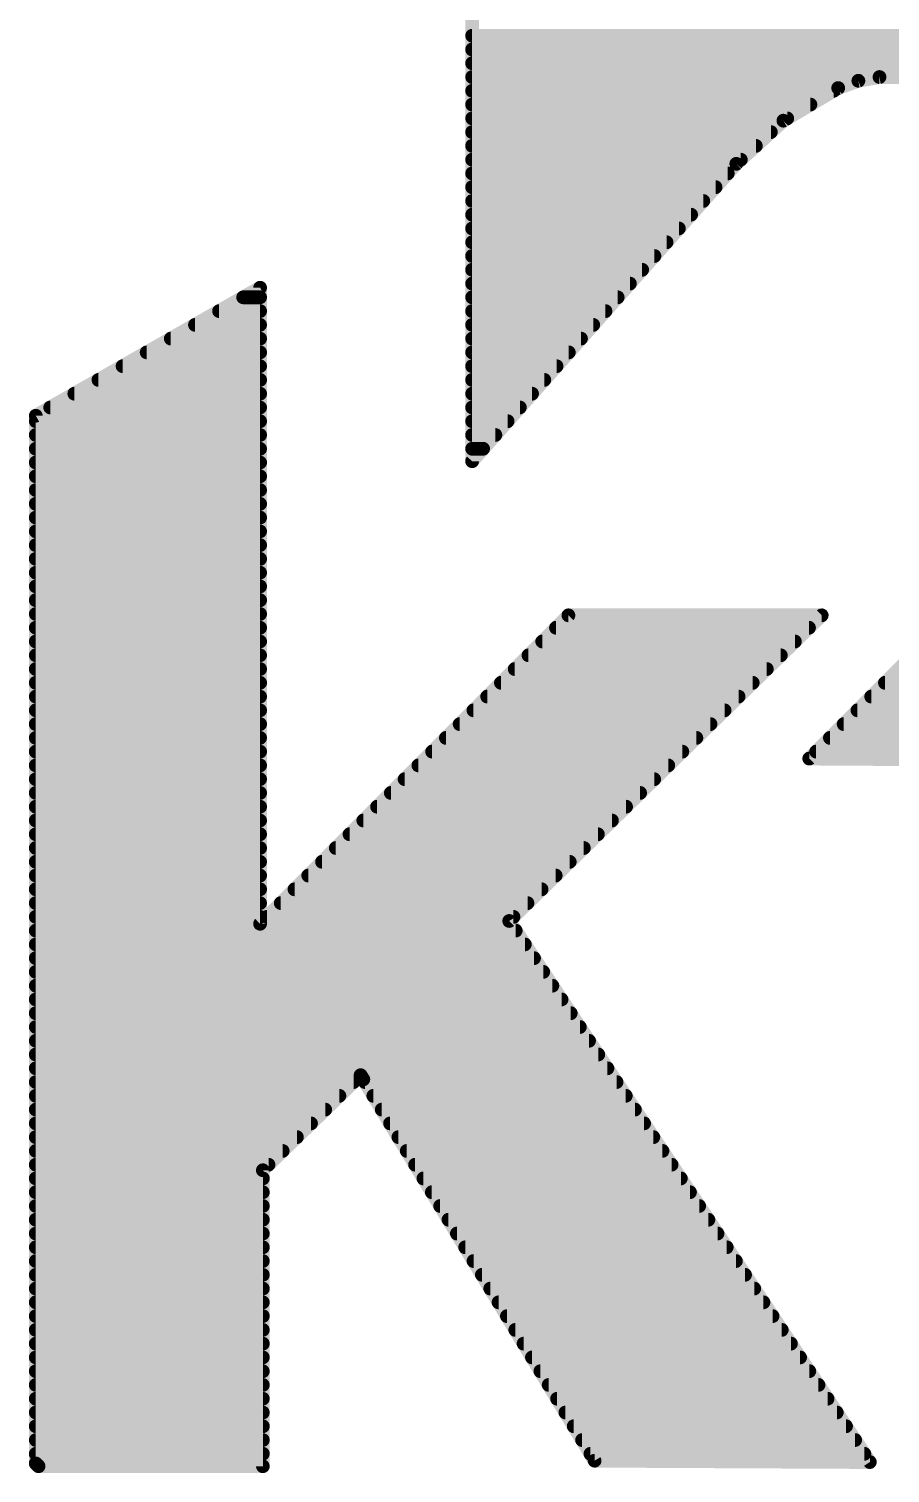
# Model space of a CAD drawing. Extents: x -2.8 to 25.5, y -2.5 to 56.
# Drawn here: x 12.898 to 14.488, y 50.714 to 53.378 of the extents above; entities that cross this region are included whole.
import ezdxf

# ---------------------------------------------------------------- set-up
doc = ezdxf.new("R2010")
doc.units = 0
doc.layers.add('21', color=41, linetype='CONTINUOUS')
doc.layers.add('23', color=53, linetype='CONTINUOUS')

msp = doc.modelspace()

# ---------------------------------------------------------------- linework, layer by layer
at = {"layer": '21', "const_width": 0.0254}
for points in [[(13.7161, 54.0969), (13.7161, 52.5805)], [(13.7161, 53.3654), (15.02, 53.3654)], [(13.7161, 53.34), (14.9679, 53.34)], [(13.7161, 53.3146), (14.8794, 53.3146)], [(13.7161, 53.2892), (14.6965, 53.2892)], [(14.3917, 53.2689), (14.4289, 53.2824)], [(14.4289, 53.2824), (14.4679, 53.2892)], [(14.4679, 53.2892), (14.6965, 53.2892)], [(13.7161, 53.2638), (14.3831, 53.2638)], [(14.2905, 53.2087), (14.3917, 53.2689)], [(13.7161, 53.2384), (14.3404, 53.2384)], [(13.7161, 53.213), (14.2977, 53.213)], [(14.2037, 53.1292), (14.2905, 53.2087)], [(13.7161, 53.1876), (14.2674, 53.1876)], [(13.7161, 53.1622), (14.2397, 53.1622)], [(13.7161, 53.1368), (14.212, 53.1368)], [(13.7161, 52.5805), (14.2037, 53.1292)], [(13.7161, 53.1114), (14.1879, 53.1114)], [(13.7161, 53.086), (14.1653, 53.086)], [(13.7161, 53.0606), (14.1427, 53.0606)], [(13.7161, 53.0352), (14.1202, 53.0352)], [(13.7161, 53.0098), (14.0976, 53.0098)], [(13.7161, 52.9844), (14.075, 52.9844)], [(13.7161, 52.959), (14.0525, 52.959)], [(13.7161, 52.9336), (14.0299, 52.9336)], [(13.7161, 52.9082), (14.0073, 52.9082)], [(12.9108, 52.6644), (13.3248, 52.9006)], [(13.2936, 52.8828), (13.3248, 52.8828)], [(13.3248, 52.9006), (13.3248, 51.7271)], [(13.7161, 52.8828), (13.9847, 52.8828)], [(13.2491, 52.8574), (13.3248, 52.8574)], [(13.7161, 52.8574), (13.9622, 52.8574)], [(13.2046, 52.832), (13.3248, 52.832)], [(13.7161, 52.832), (13.9396, 52.832)], [(13.16, 52.8066), (13.3248, 52.8066)], [(13.7161, 52.8066), (13.917, 52.8066)], [(13.1155, 52.7812), (13.3248, 52.7812)], [(13.7161, 52.7812), (13.8945, 52.7812)], [(13.071, 52.7558), (13.3248, 52.7558)], [(13.7161, 52.7558), (13.8719, 52.7558)], [(13.0265, 52.7304), (13.3248, 52.7304)], [(13.7161, 52.7304), (13.8493, 52.7304)], [(12.982, 52.705), (13.3248, 52.705)], [(13.7161, 52.705), (13.8267, 52.705)], [(12.9108, 50.7314), (12.9108, 52.6644)], [(12.9374, 52.6796), (13.3248, 52.6796)], [(13.7161, 52.6796), (13.8042, 52.6796)], [(12.9108, 52.6542), (13.3248, 52.6542)], [(13.7161, 52.6542), (13.7816, 52.6542)], [(12.9108, 52.6288), (13.3248, 52.6288)], [(13.7161, 52.6288), (13.759, 52.6288)], [(12.9108, 52.6034), (13.3248, 52.6034)], [(13.7161, 52.6034), (13.7364, 52.6034)], [(12.9108, 52.578), (13.3248, 52.578)], [(12.9108, 52.5526), (13.3248, 52.5526)], [(12.9108, 52.5272), (13.3248, 52.5272)], [(12.9108, 52.5018), (13.3248, 52.5018)], [(12.9108, 52.4764), (13.3248, 52.4764)], [(12.9108, 52.451), (13.3248, 52.451)], [(12.9108, 52.4256), (13.3248, 52.4256)], [(12.9108, 52.4002), (13.3248, 52.4002)], [(12.9108, 52.3748), (13.3248, 52.3748)], [(12.9108, 52.3494), (13.3248, 52.3494)], [(12.9108, 52.324), (13.3248, 52.324)], [(12.9108, 52.2986), (13.3248, 52.2986)], [(13.3248, 51.7271), (13.8938, 52.2961)], [(14.3612, 52.2961), (13.7846, 51.7322)], [(13.8938, 52.2961), (14.3612, 52.2961)], [(14.3383, 52.0319), (14.605, 52.2986)], [(12.9108, 52.2732), (13.3248, 52.2732)], [(13.8709, 52.2732), (14.3378, 52.2732)], [(12.9108, 52.2478), (13.3248, 52.2478)], [(13.8455, 52.2478), (14.3118, 52.2478)], [(12.9108, 52.2224), (13.3248, 52.2224)], [(13.8201, 52.2224), (14.2858, 52.2224)], [(12.9108, 52.197), (13.3248, 52.197)], [(13.7947, 52.197), (14.2599, 52.197)], [(12.9108, 52.1716), (13.3248, 52.1716)], [(13.7693, 52.1716), (14.2339, 52.1716)], [(14.478, 52.1716), (15.4534, 52.1716)], [(12.9108, 52.1462), (13.3248, 52.1462)], [(13.7439, 52.1462), (14.2079, 52.1462)], [(14.4526, 52.1462), (15.4534, 52.1462)], [(12.9108, 52.1208), (13.3248, 52.1208)], [(13.7185, 52.1208), (14.182, 52.1208)], [(14.4272, 52.1208), (15.4534, 52.1208)], [(12.9108, 52.0954), (13.3248, 52.0954)], [(13.6931, 52.0954), (14.156, 52.0954)], [(14.4018, 52.0954), (15.4534, 52.0954)], [(12.9108, 52.07), (13.3248, 52.07)], [(13.6677, 52.07), (14.13, 52.07)], [(14.3764, 52.07), (15.4534, 52.07)], [(12.9108, 52.0446), (13.3248, 52.0446)], [(13.6423, 52.0446), (14.104, 52.0446)], [(14.7371, 52.0294), (14.3383, 52.0319)], [(14.351, 52.0446), (15.4534, 52.0446)], [(12.9108, 52.0192), (13.3248, 52.0192)], [(13.6169, 52.0192), (14.0781, 52.0192)], [(12.9108, 51.9938), (13.3248, 51.9938)], [(13.5915, 51.9938), (14.0521, 51.9938)], [(12.9108, 51.9684), (13.3248, 51.9684)], [(13.5661, 51.9684), (14.0261, 51.9684)], [(12.9108, 51.943), (13.3248, 51.943)], [(13.5407, 51.943), (14.0002, 51.943)], [(12.9108, 51.9176), (13.3248, 51.9176)], [(12.9108, 51.8922), (13.3248, 51.8922)], [(13.4899, 51.8922), (13.9482, 51.8922)], [(13.5153, 51.9176), (13.9742, 51.9176)], [(12.9108, 51.8668), (13.3248, 51.8668)], [(13.4645, 51.8668), (13.9222, 51.8668)], [(12.9108, 51.8414), (13.3248, 51.8414)], [(13.4391, 51.8414), (13.8963, 51.8414)], [(12.9108, 51.816), (13.3248, 51.816)], [(13.4137, 51.816), (13.8703, 51.816)], [(12.9108, 51.7906), (13.3248, 51.7906)], [(13.3883, 51.7906), (13.8443, 51.7906)], [(12.9108, 51.7652), (13.3248, 51.7652)], [(13.3629, 51.7652), (13.8183, 51.7652)], [(12.9108, 51.7398), (13.3248, 51.7398)], [(13.3375, 51.7398), (13.7924, 51.7398)], [(13.7846, 51.7322), (14.4501, 50.734)], [(12.9108, 51.7144), (13.7965, 51.7144)], [(12.9108, 51.689), (13.8134, 51.689)], [(12.9108, 51.6636), (13.8303, 51.6636)], [(12.9108, 51.6382), (13.8473, 51.6382)], [(12.9108, 51.6128), (13.8642, 51.6128)], [(12.9108, 51.5874), (13.8811, 51.5874)], [(12.9108, 51.562), (13.8981, 51.562)], [(12.9108, 51.5366), (13.915, 51.5366)], [(12.9108, 51.5112), (13.9319, 51.5112)], [(12.9108, 51.4858), (13.9489, 51.4858)], [(12.9108, 51.4604), (13.9658, 51.4604)], [(13.5103, 51.4477), (13.3299, 51.2724)], [(13.5153, 51.4401), (13.5103, 51.4477)], [(13.9421, 50.7365), (13.5153, 51.4401)], [(12.9108, 51.435), (13.4972, 51.435)], [(13.5184, 51.435), (13.9827, 51.435)], [(12.9108, 51.4096), (13.4711, 51.4096)], [(13.5338, 51.4096), (13.9997, 51.4096)], [(12.9108, 51.3842), (13.445, 51.3842)], [(12.9108, 51.3588), (13.4188, 51.3588)], [(13.5492, 51.3842), (14.0166, 51.3842)], [(13.5646, 51.3588), (14.0335, 51.3588)], [(12.9108, 51.3334), (13.3927, 51.3334)], [(13.58, 51.3334), (14.0505, 51.3334)], [(12.9108, 51.308), (13.3665, 51.308)], [(13.5954, 51.308), (14.0674, 51.308)], [(12.9108, 51.2826), (13.3404, 51.2826)], [(13.6108, 51.2826), (14.0843, 51.2826)], [(12.9108, 51.2572), (13.3299, 51.2572)], [(13.3299, 51.2724), (13.3299, 50.7263)], [(13.6262, 51.2572), (14.1013, 51.2572)], [(12.9108, 51.2318), (13.3299, 51.2318)], [(13.6417, 51.2318), (14.1182, 51.2318)], [(12.9108, 51.2064), (13.3299, 51.2064)], [(13.6571, 51.2064), (14.1352, 51.2064)], [(12.9108, 51.181), (13.3299, 51.181)], [(13.6725, 51.181), (14.1521, 51.181)], [(12.9108, 51.1556), (13.3299, 51.1556)], [(13.6879, 51.1556), (14.169, 51.1556)], [(12.9108, 51.1302), (13.3299, 51.1302)], [(13.7033, 51.1302), (14.186, 51.1302)], [(12.9108, 51.1048), (13.3299, 51.1048)], [(13.7187, 51.1048), (14.2029, 51.1048)], [(12.9108, 51.0794), (13.3299, 51.0794)], [(13.7341, 51.0794), (14.2198, 51.0794)], [(12.9108, 51.054), (13.3299, 51.054)], [(13.7495, 51.054), (14.2368, 51.054)], [(12.9108, 51.0286), (13.3299, 51.0286)], [(13.7649, 51.0286), (14.2537, 51.0286)], [(12.9108, 51.0032), (13.3299, 51.0032)], [(13.7803, 51.0032), (14.2706, 51.0032)], [(12.9108, 50.9778), (13.3299, 50.9778)], [(13.7957, 50.9778), (14.2876, 50.9778)], [(12.9108, 50.9524), (13.3299, 50.9524)], [(13.8111, 50.9524), (14.3045, 50.9524)], [(12.9108, 50.927), (13.3299, 50.927)], [(13.8265, 50.927), (14.3214, 50.927)], [(12.9108, 50.9016), (13.3299, 50.9016)], [(13.842, 50.9016), (14.3384, 50.9016)], [(12.9108, 50.8762), (13.3299, 50.8762)], [(13.8574, 50.8762), (14.3553, 50.8762)], [(12.9108, 50.8508), (13.3299, 50.8508)], [(13.8728, 50.8508), (14.3722, 50.8508)], [(12.9108, 50.8254), (13.3299, 50.8254)], [(12.9108, 50.8), (13.3299, 50.8)], [(13.8882, 50.8254), (14.3892, 50.8254)], [(13.9036, 50.8), (14.4061, 50.8)], [(12.9108, 50.7746), (13.3299, 50.7746)], [(13.919, 50.7746), (14.423, 50.7746)], [(12.9108, 50.7492), (13.3299, 50.7492)], [(13.9344, 50.7492), (14.44, 50.7492)], [(12.9159, 50.7263), (12.9108, 50.7314)], [(13.3299, 50.7263), (12.9159, 50.7263)], [(14.4501, 50.734), (13.9421, 50.7365)]]:
    msp.add_lwpolyline(points, dxfattribs=at)
at = {"layer": '21', "const_width": 0.0127}
for points in [[(13.7161, 53.3717, 1), (13.7161, 53.3591)], [(13.7161, 53.3464, 1), (13.7161, 53.3337)], [(13.7161, 53.321, 1), (13.7161, 53.3083)], [(13.7161, 53.2955, 1), (13.7161, 53.2829)], [(14.4278, 53.2886, 1), (14.43, 53.2761)], [(14.4311, 53.2764, 1), (14.4268, 53.2883)], [(14.4679, 53.2955, 1), (14.4679, 53.2829)], [(14.469, 53.2829, 1), (14.4668, 53.2955)], [(13.7161, 53.2702, 1), (13.7161, 53.2575)], [(14.3831, 53.2575, 1), (14.3831, 53.2702)], [(14.3895, 53.2749, 1), (14.3939, 53.2629)], [(14.3949, 53.2634, 1), (14.3885, 53.2744)], [(13.7161, 53.2448, 1), (13.7161, 53.2321)], [(14.3404, 53.2321, 1), (14.3404, 53.2448)], [(13.7161, 53.2193, 1), (13.7161, 53.2067)], [(14.2873, 53.2142, 1), (14.2937, 53.2033)], [(14.2948, 53.2041, 1), (14.2862, 53.2134)], [(14.2977, 53.2067, 1), (14.2977, 53.2193)], [(13.7161, 53.194, 1), (13.7161, 53.1813)], [(14.2674, 53.1813, 1), (14.2674, 53.194)], [(13.7161, 53.1686, 1), (13.7161, 53.1559)], [(14.2397, 53.1559, 1), (14.2397, 53.1686)], [(13.7161, 53.1431, 1), (13.7161, 53.1305)], [(14.1994, 53.1339, 1), (14.208, 53.1245)], [(14.2084, 53.125, 1), (14.199, 53.1334)], [(14.212, 53.1305, 1), (14.212, 53.1431)], [(13.7161, 53.1178, 1), (13.7161, 53.1051)], [(14.1879, 53.1051, 1), (14.1879, 53.1178)], [(13.7161, 53.0924, 1), (13.7161, 53.0797)], [(14.1653, 53.0797, 1), (14.1653, 53.0924)], [(13.7161, 53.0669, 1), (13.7161, 53.0543)], [(14.1427, 53.0543, 1), (14.1427, 53.0669)], [(13.7161, 53.0416, 1), (13.7161, 53.0289)], [(14.1202, 53.0289, 1), (14.1202, 53.0416)], [(13.7161, 53.0162, 1), (13.7161, 53.0035)], [(13.7161, 52.9907, 1), (13.7161, 52.9781)], [(14.075, 52.9781, 1), (14.075, 52.9907)], [(14.0976, 53.0035, 1), (14.0976, 53.0162)], [(13.7161, 52.9654, 1), (13.7161, 52.9527)], [(14.0525, 52.9527, 1), (14.0525, 52.9654)], [(13.7161, 52.94, 1), (13.7161, 52.9273)], [(14.0299, 52.9273, 1), (14.0299, 52.94)], [(13.7161, 52.9145, 1), (13.7161, 52.9019)], [(14.0073, 52.9019, 1), (14.0073, 52.9145)], [(13.2936, 52.8892, 1), (13.2936, 52.8765)], [(13.3311, 52.9006, 1), (13.3185, 52.9006)], [(13.3279, 52.8951, 1), (13.3217, 52.9061)], [(13.3248, 52.8765, 1), (13.3248, 52.8892)], [(13.7161, 52.8892, 1), (13.7161, 52.8765)], [(13.9847, 52.8765, 1), (13.9847, 52.8892)], [(13.2491, 52.8638, 1), (13.2491, 52.8511)], [(13.3248, 52.8511, 1), (13.3248, 52.8638)], [(13.7161, 52.8638, 1), (13.7161, 52.8511)], [(13.9622, 52.8511, 1), (13.9622, 52.8638)], [(13.2046, 52.8383, 1), (13.2046, 52.8257)], [(13.3248, 52.8257, 1), (13.3248, 52.8383)], [(13.7161, 52.8383, 1), (13.7161, 52.8257)], [(13.9396, 52.8257, 1), (13.9396, 52.8383)], [(13.16, 52.813, 1), (13.16, 52.8003)], [(13.3248, 52.8003, 1), (13.3248, 52.813)], [(13.7161, 52.813, 1), (13.7161, 52.8003)], [(13.917, 52.8003, 1), (13.917, 52.813)], [(13.1155, 52.7876, 1), (13.1155, 52.7749)], [(13.3248, 52.7749, 1), (13.3248, 52.7876)], [(13.7161, 52.7876, 1), (13.7161, 52.7749)], [(13.8945, 52.7749, 1), (13.8945, 52.7876)], [(13.071, 52.7621, 1), (13.071, 52.7495)], [(13.3248, 52.7495, 1), (13.3248, 52.7621)], [(13.7161, 52.7621, 1), (13.7161, 52.7495)], [(13.8719, 52.7495, 1), (13.8719, 52.7621)], [(13.0265, 52.7368, 1), (13.0265, 52.7241)], [(13.3248, 52.7241, 1), (13.3248, 52.7368)], [(13.7161, 52.7368, 1), (13.7161, 52.7241)], [(13.8493, 52.7241, 1), (13.8493, 52.7368)], [(12.982, 52.7114, 1), (12.982, 52.6987)], [(13.3248, 52.6987, 1), (13.3248, 52.7114)], [(13.7161, 52.7114, 1), (13.7161, 52.6987)], [(13.8267, 52.6987, 1), (13.8267, 52.7114)], [(12.9171, 52.6644, 1), (12.9045, 52.6644)], [(12.9374, 52.6859, 1), (12.9374, 52.6733)], [(13.3248, 52.6733, 1), (13.3248, 52.6859)], [(13.7161, 52.6859, 1), (13.7161, 52.6733)], [(13.8042, 52.6733, 1), (13.8042, 52.6859)], [(12.9077, 52.6699, 1), (12.9139, 52.6589)], [(12.9108, 52.6606, 1), (12.9108, 52.6479)], [(13.3248, 52.6479, 1), (13.3248, 52.6606)], [(13.7161, 52.6606, 1), (13.7161, 52.6479)], [(13.7816, 52.6479, 1), (13.7816, 52.6606)], [(12.9108, 52.6352, 1), (12.9108, 52.6225)], [(13.3248, 52.6225, 1), (13.3248, 52.6352)], [(13.7161, 52.6352, 1), (13.7161, 52.6225)], [(13.759, 52.6225, 1), (13.759, 52.6352)], [(12.9108, 52.6097, 1), (12.9108, 52.5971)], [(13.3248, 52.5971, 1), (13.3248, 52.6097)], [(13.7161, 52.6097, 1), (13.7161, 52.5971)], [(13.7364, 52.5971, 1), (13.7364, 52.6097)], [(12.9108, 52.5844, 1), (12.9108, 52.5717)], [(13.3248, 52.5717, 1), (13.3248, 52.5844)], [(13.7114, 52.5847, 1), (13.7208, 52.5763)], [(13.7098, 52.5805, 1), (13.7225, 52.5805)], [(12.9108, 52.559, 1), (12.9108, 52.5463)], [(13.3248, 52.5463, 1), (13.3248, 52.559)], [(12.9108, 52.5335, 1), (12.9108, 52.5209)], [(13.3248, 52.5209, 1), (13.3248, 52.5335)], [(12.9108, 52.5082, 1), (12.9108, 52.4955)], [(13.3248, 52.4955, 1), (13.3248, 52.5082)], [(12.9108, 52.4828, 1), (12.9108, 52.4701)], [(13.3248, 52.4701, 1), (13.3248, 52.4828)], [(12.9108, 52.432, 1), (12.9108, 52.4193)], [(12.9108, 52.4573, 1), (12.9108, 52.4447)], [(13.3248, 52.4447, 1), (13.3248, 52.4573)], [(13.3248, 52.4193, 1), (13.3248, 52.432)], [(12.9108, 52.4066, 1), (12.9108, 52.3939)], [(13.3248, 52.3939, 1), (13.3248, 52.4066)], [(12.9108, 52.3811, 1), (12.9108, 52.3685)], [(13.3248, 52.3685, 1), (13.3248, 52.3811)], [(12.9108, 52.3558, 1), (12.9108, 52.3431)], [(13.3248, 52.3431, 1), (13.3248, 52.3558)], [(12.9108, 52.3304, 1), (12.9108, 52.3177)], [(13.3248, 52.3177, 1), (13.3248, 52.3304)], [(12.9108, 52.3049, 1), (12.9108, 52.2923)], [(13.3248, 52.2923, 1), (13.3248, 52.3049)], [(13.8938, 52.3025, 1), (13.8938, 52.2898)], [(13.8983, 52.2916, 1), (13.8893, 52.3006)], [(14.3656, 52.2916, 1), (14.3568, 52.3006)], [(14.3612, 52.2898, 1), (14.3612, 52.3025)], [(12.9108, 52.2796, 1), (12.9108, 52.2669)], [(13.3248, 52.2669, 1), (13.3248, 52.2796)], [(13.8709, 52.2796, 1), (13.8709, 52.2669)], [(14.3378, 52.2669, 1), (14.3378, 52.2796)], [(12.9108, 52.2542, 1), (12.9108, 52.2415)], [(13.3248, 52.2415, 1), (13.3248, 52.2542)], [(13.8455, 52.2542, 1), (13.8455, 52.2415)], [(14.3118, 52.2415, 1), (14.3118, 52.2542)], [(12.9108, 52.2287, 1), (12.9108, 52.2161)], [(13.3248, 52.2161, 1), (13.3248, 52.2287)], [(13.8201, 52.2287, 1), (13.8201, 52.2161)], [(14.2858, 52.2161, 1), (14.2858, 52.2287)], [(12.9108, 52.2034, 1), (12.9108, 52.1907)], [(13.3248, 52.1907, 1), (13.3248, 52.2034)], [(13.7947, 52.2034, 1), (13.7947, 52.1907)], [(14.2599, 52.1907, 1), (14.2599, 52.2034)], [(12.9108, 52.178, 1), (12.9108, 52.1653)], [(13.3248, 52.1653, 1), (13.3248, 52.178)], [(13.7693, 52.178, 1), (13.7693, 52.1653)], [(14.2339, 52.1653, 1), (14.2339, 52.178)], [(14.478, 52.178, 1), (14.478, 52.1653)], [(12.9108, 52.1525, 1), (12.9108, 52.1399)], [(13.3248, 52.1399, 1), (13.3248, 52.1525)], [(13.7439, 52.1525, 1), (13.7439, 52.1399)], [(14.2079, 52.1399, 1), (14.2079, 52.1525)], [(14.4526, 52.1525, 1), (14.4526, 52.1399)], [(12.9108, 52.1272, 1), (12.9108, 52.1145)], [(13.3248, 52.1145, 1), (13.3248, 52.1272)], [(13.7185, 52.1272, 1), (13.7185, 52.1145)], [(14.182, 52.1145, 1), (14.182, 52.1272)], [(14.4272, 52.1272, 1), (14.4272, 52.1145)], [(12.9108, 52.1018, 1), (12.9108, 52.0891)], [(13.3248, 52.0891, 1), (13.3248, 52.1018)], [(13.6931, 52.1018, 1), (13.6931, 52.0891)], [(14.156, 52.0891, 1), (14.156, 52.1018)], [(14.4018, 52.1018, 1), (14.4018, 52.0891)], [(12.9108, 52.0763, 1), (12.9108, 52.0637)], [(13.3248, 52.0637, 1), (13.3248, 52.0763)], [(13.6677, 52.0763, 1), (13.6677, 52.0637)], [(14.13, 52.0637, 1), (14.13, 52.0763)], [(14.3764, 52.0763, 1), (14.3764, 52.0637)], [(12.9108, 52.051, 1), (12.9108, 52.0383)], [(13.3248, 52.0383, 1), (13.3248, 52.051)], [(13.6423, 52.051, 1), (13.6423, 52.0383)], [(14.104, 52.0383, 1), (14.104, 52.051)], [(14.3383, 52.0382, 1), (14.3383, 52.0256)], [(14.3338, 52.0364, 1), (14.3428, 52.0274)], [(14.351, 52.051, 1), (14.351, 52.0383)], [(12.9108, 52.0256, 1), (12.9108, 52.0129)], [(13.3248, 52.0129, 1), (13.3248, 52.0256)], [(13.6169, 52.0256, 1), (13.6169, 52.0129)], [(14.0781, 52.0129, 1), (14.0781, 52.0256)], [(12.9108, 52.0001, 1), (12.9108, 51.9875)], [(13.3248, 51.9875, 1), (13.3248, 52.0001)], [(13.5915, 52.0001, 1), (13.5915, 51.9875)], [(14.0521, 51.9875, 1), (14.0521, 52.0001)], [(12.9108, 51.9748, 1), (12.9108, 51.9621)], [(13.3248, 51.9621, 1), (13.3248, 51.9748)], [(13.5661, 51.9748, 1), (13.5661, 51.9621)], [(14.0261, 51.9621, 1), (14.0261, 51.9748)], [(12.9108, 51.9494, 1), (12.9108, 51.9367)], [(13.3248, 51.9367, 1), (13.3248, 51.9494)], [(13.5407, 51.9494, 1), (13.5407, 51.9367)], [(14.0002, 51.9367, 1), (14.0002, 51.9494)], [(12.9108, 51.9239, 1), (12.9108, 51.9113)], [(12.9108, 51.8986, 1), (12.9108, 51.8859)], [(13.3248, 51.9113, 1), (13.3248, 51.9239)], [(13.3248, 51.8859, 1), (13.3248, 51.8986)], [(13.4899, 51.8986, 1), (13.4899, 51.8859)], [(13.5153, 51.9239, 1), (13.5153, 51.9113)], [(13.9482, 51.8859, 1), (13.9482, 51.8986)], [(13.9742, 51.9113, 1), (13.9742, 51.9239)], [(12.9108, 51.8732, 1), (12.9108, 51.8605)], [(13.3248, 51.8605, 1), (13.3248, 51.8732)], [(13.4645, 51.8732, 1), (13.4645, 51.8605)], [(13.9222, 51.8605, 1), (13.9222, 51.8732)], [(12.9108, 51.8477, 1), (12.9108, 51.8351)], [(13.3248, 51.8351, 1), (13.3248, 51.8477)], [(13.4391, 51.8477, 1), (13.4391, 51.8351)], [(13.8963, 51.8351, 1), (13.8963, 51.8477)], [(12.9108, 51.8224, 1), (12.9108, 51.8097)], [(13.3248, 51.8097, 1), (13.3248, 51.8224)], [(13.4137, 51.8224, 1), (13.4137, 51.8097)], [(13.8703, 51.8097, 1), (13.8703, 51.8224)], [(12.9108, 51.797, 1), (12.9108, 51.7843)], [(13.3248, 51.7843, 1), (13.3248, 51.797)], [(13.3883, 51.797, 1), (13.3883, 51.7843)], [(13.8443, 51.7843, 1), (13.8443, 51.797)], [(12.9108, 51.7715, 1), (12.9108, 51.7589)], [(13.3248, 51.7589, 1), (13.3248, 51.7715)], [(13.3629, 51.7715, 1), (13.3629, 51.7589)], [(13.8183, 51.7589, 1), (13.8183, 51.7715)], [(12.9108, 51.7462, 1), (12.9108, 51.7335)], [(13.3248, 51.7335, 1), (13.3248, 51.7462)], [(13.3375, 51.7462, 1), (13.3375, 51.7335)], [(13.7899, 51.7357, 1), (13.7793, 51.7287)], [(13.7924, 51.7335, 1), (13.7924, 51.7462)], [(12.9108, 51.7208, 1), (12.9108, 51.7081)], [(13.3203, 51.7316, 1), (13.3293, 51.7226)], [(13.3185, 51.7271, 1), (13.3311, 51.7271)], [(13.7802, 51.7367, 1), (13.789, 51.7277)], [(13.7965, 51.7081, 1), (13.7965, 51.7208)], [(12.9108, 51.6953, 1), (12.9108, 51.6827)], [(13.8134, 51.6827, 1), (13.8134, 51.6953)], [(12.9108, 51.67, 1), (12.9108, 51.6573)], [(13.8303, 51.6573, 1), (13.8303, 51.67)], [(12.9108, 51.6446, 1), (12.9108, 51.6319)], [(13.8473, 51.6319, 1), (13.8473, 51.6446)], [(12.9108, 51.6191, 1), (12.9108, 51.6065)], [(13.8642, 51.6065, 1), (13.8642, 51.6191)], [(12.9108, 51.5938, 1), (12.9108, 51.5811)], [(13.8811, 51.5811, 1), (13.8811, 51.5938)], [(12.9108, 51.5684, 1), (12.9108, 51.5557)], [(13.8981, 51.5557, 1), (13.8981, 51.5684)], [(12.9108, 51.5429, 1), (12.9108, 51.5303)], [(13.915, 51.5303, 1), (13.915, 51.5429)], [(12.9108, 51.5175, 1), (12.9108, 51.5049)], [(13.9319, 51.5049, 1), (13.9319, 51.5175)], [(12.9108, 51.4922, 1), (12.9108, 51.4795)], [(13.9489, 51.4795, 1), (13.9489, 51.4922)], [(12.9108, 51.4667, 1), (12.9108, 51.4541)], [(13.5156, 51.4512, 1), (13.505, 51.4442)], [(13.5147, 51.4431, 1), (13.5059, 51.4523)], [(13.5207, 51.4434, 1), (13.5099, 51.4368)], [(13.9658, 51.4541, 1), (13.9658, 51.4667)], [(12.9108, 51.4413, 1), (12.9108, 51.4287)], [(13.4972, 51.4287, 1), (13.4972, 51.4413)], [(13.51, 51.4366, 1), (13.5206, 51.4436)], [(13.5184, 51.4413, 1), (13.5184, 51.4287)], [(13.9827, 51.4287, 1), (13.9827, 51.4413)], [(12.9108, 51.416, 1), (12.9108, 51.4033)], [(13.4711, 51.4033, 1), (13.4711, 51.416)], [(13.5338, 51.416, 1), (13.5338, 51.4033)], [(13.9997, 51.4033, 1), (13.9997, 51.416)], [(12.9108, 51.3905, 1), (12.9108, 51.3779)], [(12.9108, 51.3651, 1), (12.9108, 51.3525)], [(13.4188, 51.3525, 1), (13.4188, 51.3651)], [(13.445, 51.3779, 1), (13.445, 51.3905)], [(13.5492, 51.3905, 1), (13.5492, 51.3779)], [(13.5646, 51.3651, 1), (13.5646, 51.3525)], [(14.0166, 51.3779, 1), (14.0166, 51.3905)], [(14.0335, 51.3525, 1), (14.0335, 51.3651)], [(12.9108, 51.3398, 1), (12.9108, 51.3271)], [(13.3927, 51.3271, 1), (13.3927, 51.3398)], [(13.58, 51.3398, 1), (13.58, 51.3271)], [(14.0505, 51.3271, 1), (14.0505, 51.3398)], [(12.9108, 51.3143, 1), (12.9108, 51.3017)], [(13.3665, 51.3017, 1), (13.3665, 51.3143)], [(13.5954, 51.3143, 1), (13.5954, 51.3017)], [(14.0674, 51.3017, 1), (14.0674, 51.3143)], [(12.9108, 51.2889, 1), (12.9108, 51.2763)], [(13.3404, 51.2763, 1), (13.3404, 51.2889)], [(13.6108, 51.2889, 1), (13.6108, 51.2763)], [(14.0843, 51.2763, 1), (14.0843, 51.2889)], [(12.9108, 51.2636, 1), (12.9108, 51.2509)], [(13.3255, 51.277, 1), (13.3343, 51.2678)], [(13.3362, 51.2724, 1), (13.3236, 51.2724)], [(13.3299, 51.2509, 1), (13.3299, 51.2636)], [(13.6262, 51.2636, 1), (13.6262, 51.2509)], [(14.1013, 51.2509, 1), (14.1013, 51.2636)], [(12.9108, 51.2381, 1), (12.9108, 51.2255)], [(13.3299, 51.2255, 1), (13.3299, 51.2381)], [(13.6417, 51.2381, 1), (13.6417, 51.2255)], [(14.1182, 51.2255, 1), (14.1182, 51.2381)], [(12.9108, 51.2127, 1), (12.9108, 51.2001)], [(13.3299, 51.2001, 1), (13.3299, 51.2127)], [(13.6571, 51.2127, 1), (13.6571, 51.2001)], [(14.1352, 51.2001, 1), (14.1352, 51.2127)], [(12.9108, 51.1874, 1), (12.9108, 51.1747)], [(13.3299, 51.1747, 1), (13.3299, 51.1874)], [(13.6725, 51.1874, 1), (13.6725, 51.1747)], [(14.1521, 51.1747, 1), (14.1521, 51.1874)], [(12.9108, 51.1619, 1), (12.9108, 51.1493)], [(13.3299, 51.1493, 1), (13.3299, 51.1619)], [(13.6879, 51.1619, 1), (13.6879, 51.1493)], [(14.169, 51.1493, 1), (14.169, 51.1619)], [(12.9108, 51.1365, 1), (12.9108, 51.1239)], [(13.3299, 51.1239, 1), (13.3299, 51.1365)], [(13.7033, 51.1365, 1), (13.7033, 51.1239)], [(14.186, 51.1239, 1), (14.186, 51.1365)], [(12.9108, 51.1112, 1), (12.9108, 51.0985)], [(13.3299, 51.0985, 1), (13.3299, 51.1112)], [(13.7187, 51.1112, 1), (13.7187, 51.0985)], [(14.2029, 51.0985, 1), (14.2029, 51.1112)], [(12.9108, 51.0857, 1), (12.9108, 51.0731)], [(13.3299, 51.0731, 1), (13.3299, 51.0857)], [(13.7341, 51.0857, 1), (13.7341, 51.0731)], [(14.2198, 51.0731, 1), (14.2198, 51.0857)], [(12.9108, 51.0603, 1), (12.9108, 51.0477)], [(13.3299, 51.0477, 1), (13.3299, 51.0603)], [(13.7495, 51.0603, 1), (13.7495, 51.0477)], [(14.2368, 51.0477, 1), (14.2368, 51.0603)], [(12.9108, 51.035, 1), (12.9108, 51.0223)], [(13.3299, 51.0223, 1), (13.3299, 51.035)], [(13.7649, 51.035, 1), (13.7649, 51.0223)], [(14.2537, 51.0223, 1), (14.2537, 51.035)], [(12.9108, 51.0095, 1), (12.9108, 50.9969)], [(13.3299, 50.9969, 1), (13.3299, 51.0095)], [(13.7803, 51.0095, 1), (13.7803, 50.9969)], [(14.2706, 50.9969, 1), (14.2706, 51.0095)], [(12.9108, 50.9841, 1), (12.9108, 50.9715)], [(13.3299, 50.9715, 1), (13.3299, 50.9841)], [(13.7957, 50.9841, 1), (13.7957, 50.9715)], [(14.2876, 50.9715, 1), (14.2876, 50.9841)], [(12.9108, 50.9588, 1), (12.9108, 50.9461)], [(13.3299, 50.9461, 1), (13.3299, 50.9588)], [(13.8111, 50.9588, 1), (13.8111, 50.9461)], [(14.3045, 50.9461, 1), (14.3045, 50.9588)], [(12.9108, 50.9333, 1), (12.9108, 50.9207)], [(13.3299, 50.9207, 1), (13.3299, 50.9333)], [(13.8265, 50.9333, 1), (13.8265, 50.9207)], [(14.3214, 50.9207, 1), (14.3214, 50.9333)], [(12.9108, 50.9079, 1), (12.9108, 50.8953)], [(13.3299, 50.8953, 1), (13.3299, 50.9079)], [(13.842, 50.9079, 1), (13.842, 50.8953)], [(14.3384, 50.8953, 1), (14.3384, 50.9079)], [(12.9108, 50.8826, 1), (12.9108, 50.8699)], [(13.3299, 50.8699, 1), (13.3299, 50.8826)], [(13.8574, 50.8826, 1), (13.8574, 50.8699)], [(14.3553, 50.8699, 1), (14.3553, 50.8826)], [(12.9108, 50.8571, 1), (12.9108, 50.8445)], [(13.3299, 50.8445, 1), (13.3299, 50.8571)], [(13.8728, 50.8571, 1), (13.8728, 50.8445)], [(14.3722, 50.8445, 1), (14.3722, 50.8571)], [(12.9108, 50.8064, 1), (12.9108, 50.7937)], [(12.9108, 50.8317, 1), (12.9108, 50.8191)], [(13.3299, 50.8191, 1), (13.3299, 50.8317)], [(13.3299, 50.7937, 1), (13.3299, 50.8064)], [(13.8882, 50.8317, 1), (13.8882, 50.8191)], [(13.9036, 50.8064, 1), (13.9036, 50.7937)], [(14.3892, 50.8191, 1), (14.3892, 50.8317)], [(14.4061, 50.7937, 1), (14.4061, 50.8064)], [(12.9108, 50.7809, 1), (12.9108, 50.7683)], [(13.3299, 50.7683, 1), (13.3299, 50.7809)], [(13.919, 50.7809, 1), (13.919, 50.7683)], [(14.423, 50.7683, 1), (14.423, 50.7809)], [(12.9108, 50.7555, 1), (12.9108, 50.7429)], [(13.3299, 50.7429, 1), (13.3299, 50.7555)], [(13.9344, 50.7555, 1), (13.9344, 50.7429)], [(14.44, 50.7429, 1), (14.44, 50.7555)], [(12.9153, 50.7359, 1), (12.9063, 50.7269)], [(12.9045, 50.7314, 1), (12.9171, 50.7314)], [(12.9159, 50.7326, 1), (12.9159, 50.72)], [(12.9114, 50.7218, 1), (12.9204, 50.7308)], [(13.3236, 50.7263, 1), (13.3362, 50.7263)], [(13.3299, 50.72, 1), (13.3299, 50.7326)], [(13.9421, 50.7428, 1), (13.9421, 50.7302)], [(13.9367, 50.7332, 1), (13.9475, 50.7398)], [(14.4448, 50.7305, 1), (14.4554, 50.7375)], [(14.4501, 50.7277, 1), (14.4501, 50.7403)]]:
    msp.add_lwpolyline(points, format="xyb", dxfattribs=at)
at = {"layer": '23'}
msp.add_point((13.716, 52.578), dxfattribs=at)

doc.saveas('drawing.dxf')
